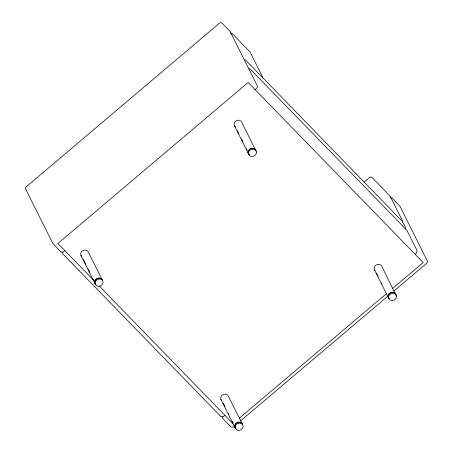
<?xml version="1.0" encoding="UTF-8"?>
<svg xmlns="http://www.w3.org/2000/svg" width="453" height="453" viewBox="0 0 453 453"><rect width="100%" height="100%" fill="white"/><g stroke="black" fill="none" stroke-linecap="round" stroke-linejoin="round"><path stroke-width="0.68" d="M262.553 77.95L262.429 76.676L250.067 51.982L231.981 33.324L230.181 33.097M402.558 222.038L402.434 220.758L390.073 196.064L371.987 177.406L370.741 177.027L369.705 177.366L363.77 182.395M405.611 229.161L405.514 227.48L402.451 221.494L245.724 60.192L244.609 59.7M65.028 250.577L63.08 252.179L61.002 252.004L52.922 243.623L25.736 189.326L25.493 188.074L25.81 187.168L219.711 22.99L220.741 22.65L221.981 23.029L230.067 31.399L257.344 85.872L257.332 87.582L254.79 89.954M225.033 415.242L223.08 416.845L221.007 416.669L63.16 254.224L61.987 252.044M415.129 254.326L416.822 252.593L416.919 250.254L406.834 230.249L250.113 68.952L248.997 68.46M239.382 418.125L386.511 293.589M392.434 288.572L423.153 262.57L248.153 82.463L57.91 243.493L93.901 280.526M234.49 425.99L233.08 427.139L231.007 426.964L223.165 418.895L221.976 416.692M240.424 420.973L388.136 295.939M394.065 290.922L426.953 263.085L427.513 261.432L400.073 206.358L391.987 197.989L390.186 197.768M249.631 154.994L248.612 154.043C246.387 150.334 252.027 146.319 255.039 149.162A4.071 3.562 -26.6 0 1 256.024 151.098L241.783 122.293L241.064 121.206L239.507 120.283C237.162 119.779 234.875 121.228 234.099 123.454L234.303 125.43L248.533 153.895L249.252 154.649M99.32 286.109L232.916 423.6M396.035 295.22L381.783 266.381L381.069 265.288L379.512 264.365C377.168 263.861 374.88 265.311 374.099 267.536L374.303 269.518L388.538 297.978L389.257 298.731M235.118 427.842A4.077 3.567 -26.6 0 1 235.447 423.98L236.528 422.96L238.618 422.128L241.143 422.694L242.213 423.838L228.369 396.239L227.649 395.152L226.092 394.229C223.748 393.725 221.46 395.175 220.685 397.4L220.888 399.376L235.118 427.842L236.2 428.974M95.113 283.759A4.077 3.567 -26.6 0 1 95.447 279.892L96.529 278.878L98.618 278.046L101.138 278.612L102.208 279.75L88.363 252.157L87.65 251.07L86.093 250.147C83.748 249.643 81.455 251.092 80.679 253.318L80.883 255.294L95.113 283.754L95.838 284.512M395.628 293.974L394.557 292.831L392.038 292.264L389.948 293.102L388.867 294.116A4.077 3.567 -26.6 0 0 388.538 297.978M255.628 149.886L254.558 148.748L252.032 148.182L249.948 149.014L248.867 150.034A4.077 3.567 -26.6 0 0 248.533 153.895M374.303 269.518L375.112 270.549M234.303 125.43L235.509 126.982M220.888 399.376L221.693 400.412M80.883 255.294L81.687 256.324M235.226 427.983L235.911 429.195A4.071 3.562 -26.6 0 0 239.088 430.35C241.245 430.129 243.136 428.272 243.074 426.047C242.332 420.877 233.963 423.249 235.226 427.983C232.933 424.297 238.623 420.259 241.625 423.108A4.071 3.562 -26.6 0 1 242.287 423.991M95.226 283.901L95.906 285.107A4.071 3.562 -26.6 0 0 99.088 286.268C101.246 286.047 103.131 284.19 103.074 281.964C102.327 276.794 93.958 279.167 95.226 283.901C92.933 280.214 98.624 276.177 101.625 279.025A4.071 3.562 -26.6 0 1 102.287 279.903M376.454 272.933L378.023 276.047M381.471 282.904L382.094 284.15M237.389 130.719L238.958 133.833M241.466 138.822L243.035 141.936M246.483 148.794L247.106 150.039M223.352 403.419L224.915 406.534M228.363 413.391L228.992 414.637M232.44 421.494L233.069 422.74M83.346 259.337L85.855 264.32M88.363 269.309L89.926 272.423M93.375 279.28L94.003 280.526M388.617 298.125C386.392 294.416 392.032 290.407 395.044 293.244A4.071 3.562 -26.6 0 1 396.024 295.18M256.489 152.1C256.551 154.326 254.66 156.183 252.502 156.404A4.071 3.562 -26.6 0 1 249.326 155.243L248.64 154.037C247.378 149.303 255.747 146.931 256.489 152.1M396.494 296.183C396.556 298.408 394.665 300.265 392.508 300.486A4.071 3.562 -26.6 0 1 389.331 299.331L388.646 298.125C387.377 293.391 395.746 291.019 396.494 296.183"/></g></svg>
